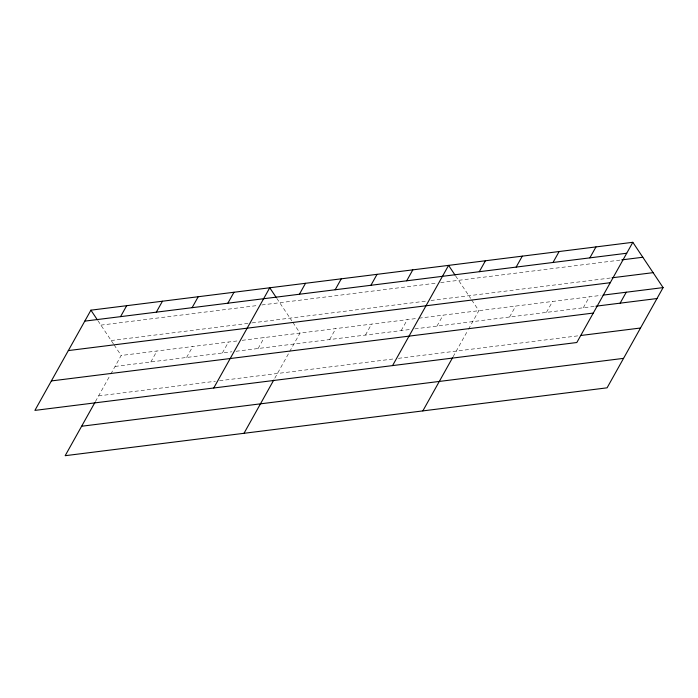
<?xml version="1.0" encoding="UTF-8"?>
<svg xmlns="http://www.w3.org/2000/svg" width="698" height="698" viewBox="0 0 698 698"><rect width="100%" height="100%" fill="white"/><g stroke="black" fill="none" stroke-linecap="round" stroke-linejoin="round"><path stroke-width="0.52" stroke-dasharray="3.49 2.62" d="M95.417 401.577L110.284 374.983M110.816 374.032L121.182 355.483L237.948 340.851M150.829 361.948L156.945 350.998M186.593 357.463L192.718 346.522M222.365 352.987L228.482 342.037M258.129 348.503L264.245 337.562M274.785 378.229L289.12 352.577M289.644 351.626L300.018 333.077L292.375 321.647M329.665 339.542L335.782 328.601M365.429 335.066L371.545 324.125M401.193 330.582L407.318 319.64M436.965 326.106L443.082 315.164M453.081 356.774L467.948 330.18M468.48 329.229L478.845 310.68L471.211 299.25M509.584 317.014L515.7 306.064M546.429 312.399L552.546 301.449M583.284 307.774L589.4 296.833M100.896 325.128L257.641 305.497M261.846 304.965L436.477 283.091M440.682 282.568L620.705 260.022M111.191 340.528L251.106 323.008M252.153 322.877L426.783 301.004M430.989 300.472L612.05 277.795M242.154 340.327L417.832 318.323M418.887 318.192L600.978 295.385M115.065 366.424L231.832 351.801M236.037 351.277L410.668 329.404M414.874 328.871L594.862 306.326M98.601 395.888L215.368 381.265M219.573 380.733L394.196 358.859M398.41 358.336L579.453 335.659M455.628 275.928L470.618 298.369M276.792 298.334L291.79 320.766M97.964 320.731L113.538 344.053M114.132 344.925L121.182 355.483"/><path stroke-width="1.05" d="M632.833 242.302L90.915 310.174L34.9 410.398L576.818 342.517L632.833 242.302L663.1 287.602L607.086 387.826L65.167 455.698L94.884 402.528M120.562 316.639L126.678 305.698M156.326 312.163L162.442 301.222M192.098 307.678L198.215 296.737M227.862 303.202L233.978 292.261M213.736 388.001L269.742 287.777L276.207 297.453M299.398 294.242L305.515 283.301M244.003 433.301L273.721 380.131M335.162 289.766L341.278 278.816M370.926 285.281L377.042 274.34M406.698 280.805L412.815 269.856M392.564 365.595L448.578 265.38L455.044 275.056M479.308 271.705L485.433 260.764M422.84 410.904L452.557 357.725M516.162 267.09L522.279 256.149M553.017 262.474L559.133 251.533M589.862 257.859L595.979 246.918M620.129 303.159L626.246 292.218M84.798 321.124L626.717 253.243M621.761 259.883L642.823 257.248M612.05 277.795L653.11 272.656M68.325 350.579L610.253 282.707M603.089 295.123L663.1 287.602M595.918 306.195L656.984 298.543M51.364 380.934L593.283 313.062M580.5 335.529L640.52 328.008M81.631 426.242L623.558 358.362M90.915 310.174L97.371 319.85"/></g></svg>
